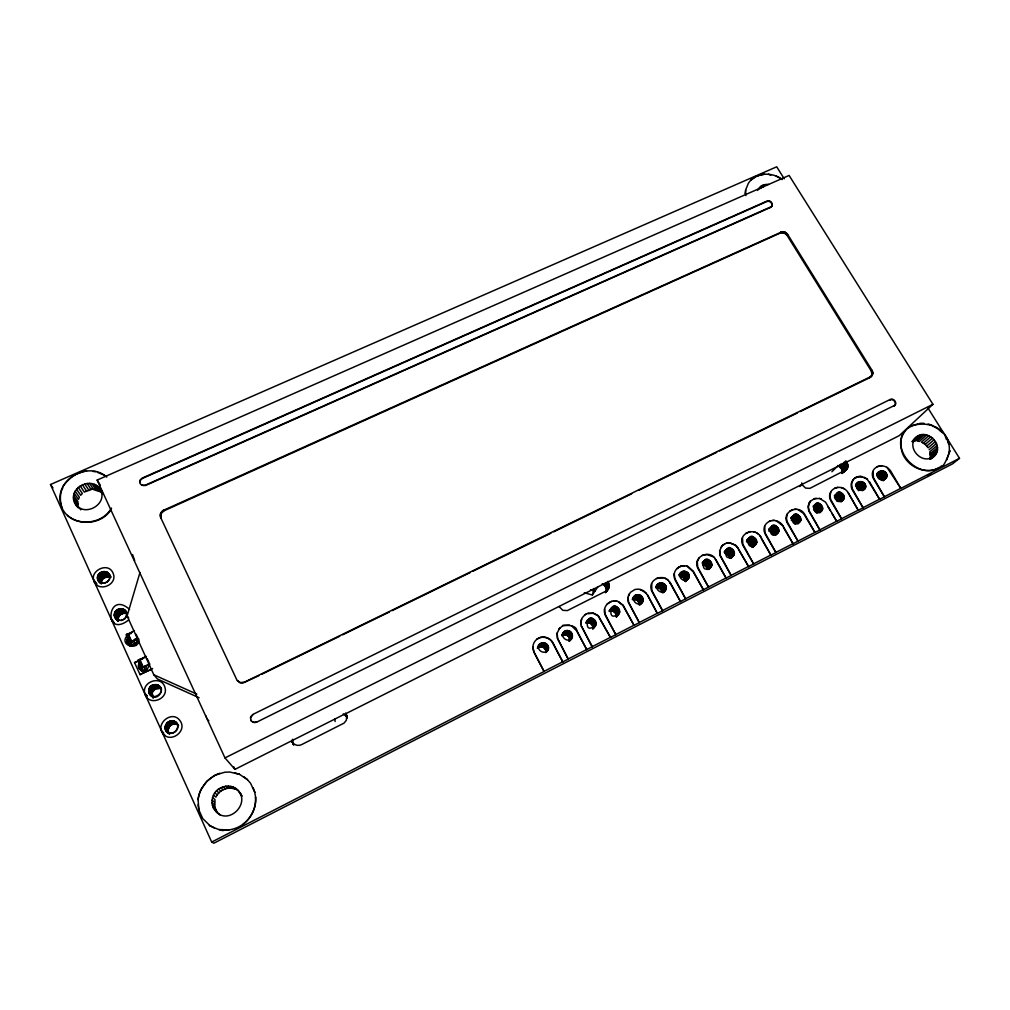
<?xml version="1.0" encoding="UTF-8"?>
<svg xmlns="http://www.w3.org/2000/svg" width="1010" height="1010" viewBox="0 0 1010 1010"><rect width="100%" height="100%" fill="white"/><g stroke="black" fill="none" stroke-linecap="round" stroke-linejoin="round"><path stroke-width="1.5" d="M243.183 824.173C251.048 817.961 256.426 807.583 255.543 797.18C256.363 805.74 252.954 814.477 247.084 820.726C240.784 827.051 232.881 830.308 223.968 830.207C222.2 832.669 199.5 820.196 214.145 827.91M250.455 717.971L250.594 717.226L250.922 720.307M212.58 797.622C211.317 802.533 212.113 809.023 216.898 811.737L214.84 807.179L214.966 799.567L212.58 797.622C215.294 785.843 232.363 781.778 239.446 791.992M198.086 804.717L198.856 809.692L198.061 799.554L199.046 794.529L200.864 789.706L206.785 781.248L215.079 775.175L224.763 772.221L229.762 772.019L239.446 774.342L234.774 772.814M169.667 734.055C158.04 729.081 172.028 713.426 177.937 724.776C172.659 721.191 165.413 728.488 169.289 733.664C165.047 728.526 172.584 720.862 177.911 724.7M166.385 730.899C161.739 724.65 172.357 716.936 176.775 723.425C181.371 729.75 170.602 737.414 166.221 730.748M949.16 452.404C953.402 414.946 888.636 414.012 902.561 453.414C908.255 468.173 928.771 476.329 941.749 465.799C944.906 468.64 955.081 434.792 946.761 459.891M259.027 675.576L242.817 683.088L239.723 682.659L236.82 679.856L160.691 517.562L160.451 513.762L162.888 510.58L782.308 231.669L784.922 232.098L787.623 234.358L872.009 370.304L872.804 372.816L872.223 375.24L869.686 377.69L800.261 411.55M160.691 517.562L161.019 518.193L161.171 513.484L164.112 510.732L780.894 232.767L784.353 233.057L787.042 235.317L871.289 371.087L872.047 374.458L871.024 376.692M161.272 691.092C162.32 683.707 150.667 682.545 149.139 689.388M161.044 692.14C153.419 707.164 140.529 683.316 156.916 684.73C171.031 691.56 147.309 705.043 148.975 689.237M152.851 697.519L152.093 692.57L153.04 697.721M929.856 459.323C949.892 449.803 925.93 422.887 913.255 440.082M138.648 664.416L138.559 667.004L141.993 670.829L142.082 668.267L138.648 664.416L140.062 662.118M937.255 445.423L929.793 451.773L930.021 455.901L937.495 449.601M139.658 482.01L140.112 480.028L142.195 478.109L766.981 201.091C770.908 199.134 774.733 205.497 770.365 207.479L145.642 485.444C140.983 486.403 139.62 482.755 139.771 482.679M139.847 482.351L140.289 480.369L142.372 478.462L766.704 201.596C769.948 199.904 774.165 204.689 770.857 207.202M128.106 637.499L127.184 641.653L129.936 644.822L127.045 641.59L127.778 637.487M130.808 642.133L130.694 646.211L127.285 642.246M114.534 615.443C114.256 610.987 119.445 607.553 123.472 609.371L126.742 613.537C122.425 611.517 116.844 615.797 118.044 620.519L114.534 615.443L117.905 619.534M938.05 468.236C917.509 479.333 889.608 449.412 905.591 430.613M109.875 577.922C109.825 565.272 90.117 575.788 100.609 583.427M253.598 722.365L252.891 722.137L256.641 722.175L895.024 405.161C896.665 402.043 892.84 398.331 889.76 399.872C893.534 396.741 898.66 404.076 893.711 406.247L895.365 404.682M97.743 579.298C99.914 586.255 111.39 582.606 109.598 575.7C107.805 568.125 95.319 572.089 97.743 579.298L101.417 583.73C100.255 579.046 105.81 574.892 110.077 576.861M878.965 472.124C875.178 476.569 883.397 482.666 886.426 477.578C889.229 471.443 879.281 468.097 876.705 474.144M856.038 477.364L854.359 478.525L857.553 476.77L860.861 476.417L867.211 479.081L879.622 499.306L884.419 496.844L873.94 479.624C867.249 468.122 883.03 460.181 890.668 470.988L900.806 488.436L959.5 458.313L927.786 407.737M884.419 496.844L873.511 477.768L872.892 471.582M858.235 482.414C853.589 486.176 860.911 493.435 864.775 489.004C868.928 483.184 858.222 478.109 855.533 484.888M78.262 507.828C60.789 490.38 95.142 471.077 102.742 493.663M73.856 500.089L78.111 506.161L77.909 501.667L73.667 495.519M831.886 513.269L836.684 521.337L841.57 518.837L831.154 501.389C824.375 489.724 841.229 481.555 848.122 492.627L858.247 510.277L863.083 507.79L852.642 490.456C850.155 486.593 850.837 480.949 854.687 478.222M863.083 507.79L852.188 488.6L851.569 483.638L853.197 479.611M111.554 508.472C100.735 528.987 65.158 526.008 60.663 503.561C54.755 479.106 88.602 460.661 106.807 477.099M62.09 507.765C60.032 502.791 59.35 493.688 62.847 487.742M845.837 460.737L847.819 464.701L847.655 467.781L841.923 473.299L841.784 469.221L838.01 465.421M844.259 497.917C836.078 478.854 830.712 511.893 844.259 497.917L840.017 501.755M841.57 518.837L830.687 499.521L829.993 496.188L830.839 491.769M822.67 508.914C814.514 489.724 808.985 522.991 822.67 508.914L818.605 512.676M783.457 527.409L793.014 543.746L797.988 541.196L787.623 523.534C780.515 512.108 798.683 503.207 804.856 514.633L814.944 532.497L819.88 529.972L808.707 510.833L808.126 505.808L810.462 501.124L809.212 502.727M819.88 529.972L809.01 510.542L808.328 507.184L809.515 502.437M800.892 519.998C792.774 500.682 787.068 534.189 800.892 519.998L797.004 523.685M797.988 541.196L787.144 521.652L786.462 518.281L787.396 513.774M778.925 531.184C770.832 511.742 764.961 545.488 778.925 531.184L775.592 534.429M761.3 538.557L770.895 555.096L775.907 552.533L765.567 534.745C758.889 523.003 775.516 514.532 782.939 525.781L793.014 543.746M775.907 552.533L765.075 532.863L764.696 526.425M756.755 542.471C748.713 522.89 742.653 556.889 756.755 542.471L752.538 546.675M739.017 549.907L748.574 566.547L753.637 563.959L743.322 546.056C736.315 534.58 754.079 525.516 760.833 537.017L770.895 555.096M753.637 563.959L742.83 544.175L742.489 537.686M734.409 553.859C726.392 534.151 720.155 568.377 734.409 553.859L730.419 557.962M114.332 614.901C113.978 607.237 127.247 606.505 126.616 614.598C126.477 621.769 114.256 622.488 114.332 614.901L118.145 620.291L114.395 615.759M118.082 619.446C118.044 615.166 123.056 611.997 126.932 613.764M703.364 589.752L693.34 571.344C686.194 564.426 683.114 563.176 693.112 571.597L703.364 589.752L708.502 587.113L698.264 568.983C691.029 556.939 710.825 548.114 715.8 560.058L726.064 578.099L731.177 575.485L720.143 555.841L719.65 550.677L722.074 545.892L721.064 547.243M731.177 575.485L720.383 555.588L719.65 550.677M97.553 578.49L101.53 583.527C99.157 573.415 117.703 580.51 106.454 572.001M711.861 565.347C703.882 545.501 697.456 579.98 711.861 565.347L708.098 569.337M745.658 189.994L745.355 193.617L745.658 189.994L748.322 183.391C755.417 172.028 772.385 171.713 782.207 179.591M708.502 587.113L697.733 567.09L697.266 561.888L699.261 557.596M680.929 572.645C676.624 577.316 685.272 583.894 688.555 578.402C691.938 572.367 681.611 568.062 679.225 574.614M629.293 593.893L628.51 595.458L630.53 592.251L634.949 589.486L638.484 589.095L643.622 590.774L647.359 594.738L657.333 613.373L662.573 610.684L652.384 592.315C645.377 580.131 664.151 571.281 670.236 583.237L680.45 601.518L685.639 598.854L675.425 580.598C671.246 572.872 677.331 564.451 686.295 566.029M685.639 598.854L674.895 578.705L674.238 573.718M657.952 584.31C653.596 589.007 662.282 595.635 665.59 590.105C669.1 583.73 658.091 579.677 655.957 586.696M662.573 610.684L651.841 590.421L651.715 583.704M640.05 604.813C649.001 599.258 635.82 588.779 632.462 599.031M130.631 645.769L130.707 643.004L127.285 639.09M634.015 625.341L623.031 605.053L618.511 601.973L622.854 605.293L634.015 625.341L639.292 622.627L628.409 602.465L627.841 598.917L628.7 595.218M639.292 622.627L628.599 602.238L628.018 597.15M612.666 606.972L609.283 611.467C612.628 609.636 617.009 613.019 616.163 616.719L619.648 612.3C611.833 591.898 604.636 627.399 619.648 612.3M609.232 586.936L608.033 581.369L604.927 585.901L606.29 588.994L605.924 592.277L609.232 586.936L606.24 591.216M610.482 637.424L598.274 615.658L593.426 613.108L587.883 613.474L593.261 613.322L598.109 615.873L610.482 637.424L615.81 634.684L605.697 616.062C600.988 607.679 609.409 598.147 618.688 601.745M615.81 634.684L605.129 614.156L604.599 609.03M589.082 618.953L586.015 623.284C589.385 621.44 593.792 624.862 592.908 628.573L596.077 624.306C588.312 603.765 580.914 639.519 596.077 624.306M581.482 619.294L580.876 624.622L580.977 621.011L582.303 617.703L584.853 614.863L588.035 613.247M569.451 640.529C570.473 636.439 565.145 632.954 561.85 635.644C564.88 624.256 578.263 634.52 569.552 641.022M562.772 661.903L552.874 642.789C550.071 637.108 541.726 635.025 536.916 639.292C541.915 635.353 549.932 637.361 552.748 642.991L562.772 661.903L568.201 659.113L557.444 638.535L557.129 633.106L559.717 628.132L558.618 629.558M568.201 659.113L557.57 638.333L557.129 633.106M545.88 651.778L545.779 652.599C554.919 645.377 538.885 637.449 537.471 648.294C540.262 644.973 546.208 647.486 545.88 651.778L548.392 647.801M784.227 178.77L776.715 166.789L50.5 484.51L211.696 842.05L544.074 671.498L534.075 652.485C531.601 646.716 533.293 642.12 537.03 639.077M346.619 717.113L346.278 714.322L347.036 718.236L345.887 713.514L234.951 769.367L224.977 757.904L97.149 480.078L789.1 175.437L932.937 404.316L899.253 435.651L846.607 462.088L840.661 467.365L847.011 462.681L841.305 468.261M292.736 739.244L292.736 742.88L293.771 745.052L291.625 740.292L293.152 744.017L291.802 740.822L292.736 742.88M219.827 773.281C208.691 776.791 199.412 787.964 198.061 799.554M126.768 615.115L124.861 618.827L120.973 620.632M132.474 645.163C127.424 645.441 139.834 644.115 137.133 639.128M134.469 630.593L126.338 635.012M199.147 697.758L157.497 679.036L153.81 674.781L127.096 615.948L139.999 572.455M584.272 592.756L592.239 594.991L593.602 591.065M539.441 644.885C535.401 650.97 546.827 655.881 548.291 648.647M140.062 663.103L138.08 660.401L146.134 656.285M144.455 671.713L141.387 668.064L149.556 663.797M133.358 644.986L136.312 642.953L137.209 638.8M250.695 717.403L252.967 714.373L890.126 399.493M152.257 692.746C152.295 685.777 166.309 690.928 157.749 685.02M160.729 688.391L155.553 688.555L152.106 692.544L149.139 689.413M109.648 578.919L107.123 582.227M916.752 436.875C905.717 445.928 920.173 464.019 931.978 457.543M843.792 472.276L847.655 467.781M606.922 591.14L608.916 588.022M750.834 180.133L756.919 176.005M757.879 176.081L760.53 174.793M764.406 174.187L760.29 175.273M757.563 190.486C759.28 186.181 764.141 183.934 768.597 184.375M759.621 188.883L761.01 186.231M761.288 187.961L762.689 185.31M768.395 174.225L770.819 175.147M763.143 187.33L764.557 184.678M776.311 176.169L779.985 178.012M770.365 207.479L771.564 206.343M772.044 205.396L772.36 204.348M771.64 206.419L772.17 205.434M233.272 787.169L235.355 789.252C228.083 786.07 219.107 790.035 215.887 797.13L213.501 795.148M532.851 647.132L534.189 652.296L544.074 671.498M253.068 714.55L250.859 716.519M343.223 713.893L346.001 716.09L345.9 713.641L608.273 581.697M780.099 233.045L780.667 232.085M780.894 232.767L781.462 231.808M781.74 232.628L782.308 231.669M782.611 232.628L783.179 231.669M783.495 232.78L784.063 231.808M784.353 233.057L784.922 232.098M537.547 648.243L539.946 644.216M785.161 233.461L785.73 232.502M538.153 647.688L540.565 643.66M785.894 233.992L786.462 233.032M538.86 647.246L541.272 643.218M786.525 234.61L787.106 233.651M539.618 646.943L542.054 642.903M787.042 235.317L787.623 234.358M540.438 646.766L542.875 642.739M541.259 646.741L543.708 642.713M542.092 646.867L544.554 642.827M542.888 647.132L545.362 643.092M543.633 647.524L546.107 643.496M544.289 648.029L546.789 644.014M544.857 648.647L547.357 644.645M545.312 649.354L547.824 645.365M545.64 650.124L548.152 646.135M166.789 731.417C172.723 737.704 182.444 726.417 175.02 721.733M545.829 650.945L548.342 646.968M569.691 625.139C550.298 627.096 576.47 621.731 576.811 630.619L586.734 649.607L576.659 630.833L571.433 625.708M546.372 652.069L548.051 649.443M67.455 515.34C78.856 526.5 103.02 523.597 111.365 508.169M561.737 635.492L564.59 631.465M562.545 635.214L565.284 631.023M563.302 634.911L566.054 630.72M564.11 634.747L566.875 630.556M564.931 634.722L567.708 630.53M565.751 634.835L568.542 630.644M592.466 594.877L597.958 586.646M80.863 472.579C73.427 474.283 67.077 480.81 63.251 486.012M566.547 635.101L569.35 630.909M567.279 635.492L570.095 631.313M567.948 635.997L570.764 631.831M568.516 636.616L571.344 632.449M605.558 586.848L608.538 582.53L604.927 585.901L604.144 585.068L605.684 582.795M568.971 637.31L571.812 633.156M584.853 614.863L586.368 613.916M569.299 638.08L572.14 633.939M569.488 638.888L572.342 634.76M569.539 639.709L572.392 635.593M569.16 641.198L572.291 636.414M606.013 587.896L609.005 583.578M569.211 641.312L572.051 637.209M606.29 588.994L609.27 584.689M606.366 590.105L609.358 585.825M136.161 634.305L137.852 638.03L129.709 642.461L126.338 634.81M592.112 646.842L581.457 626.187L592.277 646.64L586.734 649.607M605.432 592.769L608.411 589.007M586.267 622.097L587.782 619.938M586.09 622.627L588.388 619.383M586.772 622.981L589.853 618.638M587.567 622.817L590.661 618.473M588.388 622.791L591.494 618.448M589.209 622.917L592.315 618.574M589.991 623.17L593.122 618.84M590.736 623.561L593.867 619.231M591.393 624.066L594.537 619.749M591.961 624.685L595.117 620.367M607.136 604.106L611.593 601.316M592.415 625.379L595.572 621.074M592.744 626.137L595.913 621.844M592.946 626.945L596.115 622.652M592.996 627.765L596.165 623.486M613.348 600.963L616.958 601.177M592.807 629.142L594.372 627.033M594.259 627.223L595.837 625.102M593.893 627.955L595.471 625.821M609.219 610.835L611.391 607.957M609.447 610.772L611.984 607.414M634.772 596.077C630.669 600.407 638.067 607.06 641.943 602.541M610.027 611.164L613.423 606.669M610.823 610.999L614.231 606.505M571.673 637.954C568.239 643.686 559.351 636.818 563.971 632.02M611.643 610.974L615.052 606.492M612.451 611.101L615.885 606.606M613.234 611.353L616.681 606.871M613.966 611.744L617.426 607.262M614.635 612.249L618.095 607.767M615.204 612.855L618.663 608.386M615.658 613.55L619.13 609.093M615.986 614.307L619.471 609.851M616.188 615.103L619.673 610.659M616.239 615.911L619.736 611.492M616.807 616.39L619.42 613.083M616.441 617.11L619.054 613.815M632.601 599.006L635.366 595.534M640.277 589.36L646.337 593.211M632.348 599.738L636.048 595.117M636.792 594.814L633.093 599.448L637.663 600.521L639.292 604.169L643.092 599.599M633.876 599.284L637.6 594.65M604.927 585.901L608.146 581.899L846.872 461.835M634.684 599.271L638.421 594.625M635.492 599.385L639.242 594.751M636.275 599.637L640.024 595.004M637.007 600.028L640.769 595.395M637.663 600.521L641.438 595.913M656.475 578.414L663.381 577.644M638.232 601.127L642.019 596.519M638.699 601.821L642.474 597.213M639.027 602.566L642.814 597.971M639.229 603.361L643.029 598.778M647.359 594.738L656.601 612.06M639.204 604.965L643.004 600.407M639.936 604.599L642.789 601.177M655.54 587.353L658.545 583.78M656.21 586.936L659.214 583.351M659.959 583.06L655.944 587.833L660.502 588.906L662.131 592.529L666.234 587.807M656.727 587.668L660.755 582.896M665.11 578.2L668.178 580.157M657.535 587.656L661.563 582.871M658.331 587.769L662.383 582.997M659.113 588.022L663.179 583.25M659.846 588.413L663.911 583.641M128.611 620.026C103.197 639.532 106.833 589.032 129.545 609.409M676.7 568.87L677.962 567.708M660.502 588.906L664.58 584.146M677.748 567.961L679.427 566.799M679.212 567.052L681.043 566.155M661.07 589.512L665.161 584.752M661.525 590.193L665.615 585.447M680.816 566.408L682.76 565.802M661.866 590.938L665.956 586.204M684.528 565.764L682.533 566.054M662.068 591.721L666.171 586.999M670.236 583.237L669.428 581.482M663.078 592.138L666.158 588.615M662.863 592.908L665.943 589.385M663.545 592.441L665.59 590.105M678.935 575.056L682.179 571.698M679.465 575.334L682.924 571.395M683.707 571.243L679.376 576.167L683.139 577.392L684.78 580.99L689.186 576.129M127.21 635.618C118.132 645.605 139.708 651.841 138.862 639.014M680.184 576.142L684.515 571.218M680.98 576.268L685.323 571.344M681.75 576.521L686.118 571.597M682.482 576.899L686.85 571.988M702.177 555.273L707.013 554.515L713.767 557.002M683.139 577.392L687.52 572.493M683.707 577.985L688.088 573.087M684.161 578.667L688.555 573.781M871.289 371.087L872.009 370.304M684.502 579.412L688.896 574.526M871.706 371.895L872.425 371.112M684.704 580.194L689.11 575.321M871.983 372.74L872.69 371.958M872.097 373.612L872.804 372.816M872.047 374.458L872.766 373.675M869.686 377.69L871.731 375.909M871.504 376.023L872.564 374.483M685.588 580.801L689.11 576.925M702.442 562.583L704.286 560.563M685.373 581.558L688.896 577.695M702.177 563.176L704.942 560.146M685.752 581.495L688.555 578.402M702.909 562.886L705.674 559.856M702.758 563.744L706.457 559.692M707.265 559.679L702.632 564.729L705.573 565.979L707.151 568.756L711.848 563.744M703.427 564.855L708.073 559.792M704.197 565.108L708.856 560.045M724.486 544.112L723.059 545.021L726.329 543.216L729.763 542.85L736.252 545.577L748.574 566.547M704.929 565.486L709.588 560.436M726.329 543.216L728.021 542.888M705.573 565.979L710.245 560.929M706.142 566.572L710.825 561.535M706.609 567.241L711.292 562.216M729.763 542.85L734.56 544.756L738.537 548.367M706.95 567.973L711.633 562.961M715.8 560.058L715.017 558.315M707.227 569.552L711.924 564.552M724.334 551.7L726.846 549.099M724.574 551.801L727.503 548.683M724.309 552.558L728.235 548.405M708.831 569.084L711.646 566.105M708.969 569.413L711.318 566.812M725.079 552.394L729.005 548.241M729.813 548.228L724.89 553.417L728.387 555.247L729.485 558.202L734.472 553.076M725.685 553.543L730.609 548.342M680.45 601.518L670.451 582.985M726.455 553.796L731.392 548.594M745.683 533.419L750.354 531.576M727.175 554.162L732.124 548.986M727.831 554.654L732.793 549.478M728.387 555.247L733.361 550.071M728.854 555.917L733.828 550.753M729.195 556.649L734.182 551.498M753.826 531.79L755.518 532.346M729.409 557.419L734.396 552.281M746.605 540.388L749.231 537.749M746.769 540.527L749.875 537.333M746.453 541.309L750.594 537.042M747.211 541.158L751.364 536.891M731.215 557.684L734.207 554.616M730.886 558.378L733.879 555.311M752.16 536.878L746.958 542.206L749.887 543.43L751.465 546.183L756.742 540.905M747.741 542.319L752.955 536.992M757.109 533.179L758.561 534.252M748.511 542.572L753.738 537.257M769.267 521.299L770.819 520.68M749.231 542.951L754.47 537.636M772.498 520.352L774.216 520.314M749.887 543.43L755.126 538.128M750.443 544.024L755.695 538.721M750.91 544.693L756.174 539.39M759.81 535.553L760.833 537.017M751.251 545.413L756.515 540.123M775.945 520.579L782.939 525.781M768.673 529.177L772.044 526.084M751.541 546.966L756.818 541.688M769.481 529.076L772.764 525.793M769.153 530.01L773.534 525.642M752.349 547.42L756.566 543.228M774.317 525.629L768.837 531.083L771.754 532.308L773.332 535.035L778.887 529.631M756.237 543.923L753.081 547.067L755.228 545.059M789.845 511.047L792.787 509.558M769.62 531.209L775.112 525.743M770.378 531.449L775.882 525.995M771.097 531.828L776.614 526.374M831.924 471.733L837.315 466.418M794.441 509.242L796.158 509.204M771.754 532.308L777.271 526.866M838.994 465.926L840.976 463.981M726.064 578.099L716.039 559.805M772.309 532.889L777.851 527.46M839.878 466.582L844.84 461.709M772.776 533.558L778.319 528.129M840.661 467.365L845.622 462.504M797.887 509.469L803.531 513.459L814.148 531.146M773.117 534.277L778.672 528.861M790.944 517.688L794.037 514.923M790.918 518.357L794.744 514.645M774.531 534.732L778.975 530.414M841.784 469.221L847.504 463.666M791.663 518.218L795.501 514.494M791.486 519.127L796.284 514.469M775.402 535.161L778.723 531.929M842.1 470.243L847.819 464.701M776.185 534.77L778.407 532.623M797.079 514.595L791.31 520.175L793.999 521.854L795.022 523.988L800.842 518.458M842.226 471.291L847.945 465.749M816.206 498.208L814.262 498.826L819.628 498.448L825.561 502.134L836.684 521.337M792.067 520.428L797.85 514.847M842.163 472.314L847.895 466.784M792.774 520.794L798.569 515.226M842.201 473.501L847.239 468.703M793.431 521.274L799.226 515.706M793.999 521.854L799.806 516.299M819.628 498.448L821.294 498.99M794.453 522.511L800.274 516.956M794.807 523.231L800.627 517.688M813.202 506.161L815.827 503.864M813.53 506.439L816.534 503.586M813.277 507.235L817.279 503.434M796.082 523.837L800.943 519.228M814.047 507.222L818.062 503.422M834.626 488.209L837.782 487.287M797.786 523.496L800.703 520.743M813.82 508.295L818.857 503.535M798.001 523.862L800.387 521.425M819.615 503.788L813.568 509.494L816.307 512.285L822.392 506.616M814.275 509.861L820.335 504.154M810.159 501.415L814.565 498.536M846.645 469.524L809.869 488.373L805.589 488.083L801.915 484.548L799.769 486.542M814.931 510.34L820.991 504.647M815.487 510.921L821.572 505.227M841.178 487.514L844.423 488.865M815.954 511.565L822.039 505.896M834.298 495.809L837.429 492.893M834.992 495.531L838.136 492.615M816.522 513.029L822.62 507.373M834.689 496.365L838.881 492.463M721.822 546.158L723.299 544.744M817.633 512.853L822.708 508.144M834.411 497.311L839.663 492.451M912.081 425.538L918.077 423.935M835.182 497.438L840.434 492.577M855.71 477.667L857.553 476.77M819.438 512.461L822.481 509.646M820.145 512.196L822.178 510.328M819.716 512.802L821.736 510.921M834.891 498.65L841.204 492.817M857.225 477.073L859.182 476.455M841.923 493.196L835.598 499.016L837.618 501.427L843.981 495.632M858.841 476.758L860.861 476.417M836.242 499.495L842.58 493.675M919.769 423.341L923.91 423.291M836.81 500.064L843.148 494.256M862.553 476.682L860.533 476.733M837.277 500.72L843.615 494.913M855.596 484.989L858.853 482.022M856.278 484.724L859.548 481.745M864.219 477.225L867.211 479.081M848.122 492.627L857.439 508.939M838.906 501.212L844.208 496.39M855.937 485.57L860.293 481.593M877.273 466.607L882.058 465.673M559.578 628.346L562.583 625.96M855.609 486.542L861.063 481.581M840.055 501.01L844.297 497.16M856.379 486.668L861.846 481.707M840.901 501.515L844.082 498.637M857.124 486.908L862.603 481.947M841.658 501.238L843.779 499.319M841.229 501.831L843.35 499.912M863.323 482.326L856.732 488.272L858.765 490.658L865.381 484.749M928.102 423.947L932.192 425.286M857.376 488.739L863.979 482.805M857.944 489.307L864.547 483.373M912.27 441.345L918.456 435.802M858.412 489.951L865.014 484.03M912.118 441.711L914.164 439.868M920.362 435.058L913.128 441.534L915.148 441.143L922.408 434.666M876.705 474.271L880.783 470.963M876.996 474.864L881.528 470.824M860.091 490.418L865.608 485.494M876.617 475.874L882.298 470.812M861.29 490.191L865.709 486.252M886.957 467.276L899.998 487.123M877.387 475.988L883.068 470.925M862.351 489.951L865.671 487.009M924.541 434.628L917.257 441.117L919.378 441.446L926.688 434.969M878.132 476.228L883.826 471.178M862.186 490.671L865.494 487.729M862.994 490.355L865.191 488.398M877.703 477.604L884.533 471.544M878.346 478.084L885.189 472.023M933.114 426.283L936.081 427.28M878.902 478.639L885.757 472.592M879.369 479.283L886.237 473.235M928.796 435.663L921.461 442.127L925.236 444.438L928.127 447.796L935.563 441.395M880.871 478.98L886.591 473.942M881.099 479.712L886.831 474.687M923.43 443.137L930.803 436.686M881.2 480.47L886.931 475.458M882.311 480.204L886.894 476.202M935.702 427.609L939.628 429.843M883.295 479.914L886.73 476.922M882.992 480.583L886.426 477.578M883.207 480.659L886.022 478.172M925.236 444.438L932.621 438.012M926.814 446.016L934.237 439.59M942.759 432.924L939.25 430.184M929.124 449.728L936.586 443.365M945.347 436.434L946.294 439.299M930.096 453.856L937.57 447.531M947.342 440.246L948.668 444.261M879.622 499.306L869.484 481.757M929.591 457.871L937.065 451.596M929.856 458.805L936.257 453.44M930.488 459.133L935.121 455.081M959.5 458.313L952.506 463.88L213.88 843.211L211.696 842.05M606.909 590.648L567.342 610.596L562.797 610.318L559.073 606.543M871.125 376.465L244.66 682.091L240.506 682.583L237.337 680.74M87.125 483.348L91.165 489.648L84.272 492.047L80.131 485.785M544.201 671.309L562.911 661.714M568.34 658.924L586.886 649.405M592.277 646.64L610.646 637.209M615.986 634.469L634.192 625.127M639.481 622.413L657.535 613.158M662.775 610.457L680.664 601.278M685.866 598.614L703.591 589.524M708.742 586.873L726.316 577.859M731.429 575.233L748.839 566.294M753.902 563.706L771.173 554.843M776.185 552.268L793.304 543.481M798.279 540.931L815.259 532.22M820.183 529.694L837.012 521.059M841.898 518.547L858.576 509.987M863.424 507.5L879.962 499.016M884.773 496.554L901.16 488.133M224.977 757.904L932.937 404.316M261.868 674.188L339.789 636.186M342.63 634.798L389.38 611.984M392.221 610.608L470.142 572.594M472.97 571.218L550.904 533.204M553.732 531.816L631.667 493.802M638.749 490.342L716.671 452.328M719.511 450.952L797.433 412.938M149.884 664.201L143.508 667.244L146.564 670.703M152.649 668.532L139.961 674.579L151.399 669.403M140.1 659.719L146.475 656.689M140.137 674.768L134.545 662.585L142.991 658.57M137.537 661.436L134.545 662.585M138.193 638.471L131.83 641.464L134.494 644.633M128.459 634.015L132.272 632.222M145.465 485.103L770.643 206.987M927.243 475.483L930.917 474.018M254.432 722.642L256.641 722.175M130.164 633.788L131.01 633.56M104.106 583.338L105.974 582.505M141.943 485.153L144.784 485.343M134.949 639.393L137.764 639.683L135.1 639.141M218.993 829.538L229.03 829.98M90.42 489.118L95.041 488.991M93.084 471.506L96.001 471.645M96.329 485.52L100.243 491.782L93.589 489.61L89.574 483.31M590.534 589.726L594.941 591.166L593.476 588.489M97.667 472.453L104.459 475.23M101.985 583.212L98.488 580.788M129.76 644.607L130.618 645.037M591.001 589.865L594.941 591.166M153.81 674.781L196.836 694.122M602.212 583.831L604.144 585.068M75.737 504.217C85.08 518.092 109.623 502.904 99.649 488.688M110.09 576.861L110.961 577.329L107.527 572.733M252.992 722.302L251.2 720.774M239.345 774.228L247.437 779.619L250.606 783.343L254.81 792.345L253.144 787.699M214.537 809.969L220.432 815.209M213.274 807.773L215.66 809.553M212.441 805.349L214.84 807.179M212.037 802.811L214.436 804.667M212.075 800.21L214.486 802.104M243.738 776.665L247.437 779.619M216.165 811.901C229.333 825.322 251.099 802.723 237.438 789.946M209.928 825.612L202.795 818.643L198.718 809.603M214.84 792.85L217.188 794.857M216.531 790.792L218.854 792.837M218.539 789.05L220.836 791.12M220.786 787.674L223.059 789.757M162.534 732.932C169.718 744.345 188.138 731.152 179.957 720.597C171.599 708.818 152.889 725.975 164.605 734.851M161.524 730.874L163.607 732.818M223.223 786.689L225.457 788.785M165.766 729.99L169.137 733.512M165.438 729.182L168.506 732.111M165.236 728.311L168.304 731.265M165.489 728.942L168.253 731.593M165.16 727.415L168.241 730.381M165.324 727.894L168.089 730.558M225.773 786.133L227.957 788.242M165.413 725.622L168.481 728.614M165.223 726.518L168.291 729.498M165.577 725.786L168.329 728.462M228.336 786.033L230.495 788.141M165.741 724.763L168.796 727.768M165.981 724.738L168.733 727.44M166.183 723.955L169.238 726.96M166.549 723.779L169.301 726.493M166.738 723.198L169.781 726.228M167.281 722.933L170.008 725.66M230.873 786.373L232.982 788.482M167.382 722.529L170.425 725.571M168.127 722.226L170.854 724.953M168.127 721.961L171.144 725.003M240.317 794.049L242.286 796.044M168.935 721.494L171.94 724.536M239.067 791.865L241.049 793.885M235.482 788.368L237.527 790.439M169.794 721.153L172.811 723.993M170.69 720.925L173.669 723.981M145.074 694.4C149.139 706.533 168.796 699.147 164.933 687.343C161.335 674.352 140.39 682.204 145.074 694.4L146.753 696.117M171.195 721.026L173.871 723.766M177.167 724.372L174.238 721.317M172.281 720.989L174.945 723.728M144.771 693.302L147.283 695.89M171.599 720.824L174.578 723.88M172.508 720.862L175.462 723.917M173.354 721.14L176.333 724.082M175.715 722.264L178.631 725.294M208.035 719.941L208.83 720.774M149.379 693.517L152.346 696.622M149.303 693.542L153.331 697.91M149.038 692.544L152.005 695.65M148.975 692.734L152.27 696.193M148.887 691.496L151.853 694.628M148.773 691.888L152.081 695.347M148.71 691.004L152.005 694.489M148.773 690.12L152.068 693.605M148.924 690.436L151.891 693.58M149.543 688.391L152.497 691.547M149.291 688.391L152.573 691.913M149.732 687.583L153.015 691.118M150.124 687.457L153.065 690.625M150.288 686.85L153.558 690.385M150.844 686.623L153.772 689.805M150.945 686.194L154.202 689.742M151.689 685.916L154.618 689.11M151.677 685.626L154.921 689.186M152.485 685.171L155.717 688.732M153.343 684.831L156.575 688.176M138.559 667.004L141.413 670.678M154.227 684.616L157.434 688.176M138.837 667.825L141.829 671.41M138.433 666.145L141.867 669.983M154.745 684.742L157.623 687.949M138.471 665.274L141.892 669.125M155.83 684.704L158.696 687.924M155.136 684.515L158.33 688.088M156.032 684.553L159.226 688.126M156.916 684.73L160.085 688.29M156.891 684.856L159.744 688.062M138.989 663.583L140.693 665.514M158.532 685.424L160.893 688.088M159.226 685.942L161.499 688.466M127.613 642.852L130.328 645.958M127.412 638.118L130.037 641.11M127.045 641.59L130.896 646.362M126.881 640.201L130.467 644.393M126.906 640.908L130.492 645.087M126.957 639.494L132.398 645.617M127.096 639.949L130.328 643.723M139.266 668.569C142.309 673.051 150.061 669.251 148.621 664.1M111.681 620.153L113.574 622.387M110.721 618.17L112.615 620.43M113.89 622.45L111.138 619.193M119.799 620.43L116.958 619.698L114.673 616.453M114.585 616.592L118.334 621.112M114.9 617.375L117.842 621.074M114.597 613.196L118.347 617.766M114.395 614.042L118.145 618.6M114.925 612.376L118.662 616.946M115.771 611.53L119.129 615.658M115.367 611.593L119.104 616.188M115.923 610.886L119.647 615.481M116.567 610.255L120.278 614.863M116.491 610.722L119.837 614.863M93.892 580.851C98.02 593.022 118.195 584.916 113.12 573.251C107.754 559.818 85.269 573.541 96.303 583.868M117.337 610.04L120.67 614.194M96.455 584.803L94.309 581.861M93.602 579.803L96.821 583.831M117.299 609.712L121.011 614.32M118.094 609.27L121.793 613.891M118.953 608.942L122.627 613.562M119.306 609.131L122.614 613.285M120.367 608.929L123.662 613.083M119.837 608.74L123.498 613.36M127.096 615.948L128.737 618.019M121.44 608.891L124.722 613.057M98.058 580.081L100.848 583.527M120.733 608.651L124.381 613.272M97.768 575.965L101.732 581.04M122.488 609.043L125.745 613.209M97.503 577.644L101.467 582.694M97.705 578.212L101.278 582.745M121.617 608.689L125.265 613.322M97.566 576.798L101.543 581.861M122.488 608.853L126.111 613.487M124.76 610.053L127.159 612.956M124.078 609.548L126.805 612.969M98.387 575.233L101.947 579.816M98.096 575.157L102.061 580.232M123.308 609.144L125.833 611.265L126.805 614.093M98.955 574.349L102.515 578.932M98.538 574.387L102.49 579.487M99.094 573.693L103.033 578.793M99.737 573.074L103.677 578.187M99.674 573.566L103.222 578.162M100.47 572.531L104.396 577.657M100.52 572.897L104.055 577.493M101.265 572.102L105.179 577.228M102.477 572.001L105.987 576.609M102.111 571.786L106.012 576.912M134.671 560.537L132.562 554.54M102.995 571.584L107.022 576.42M104.598 571.774L108.07 576.394M103.879 571.509L107.754 576.634M105.633 571.925L109.105 576.533M104.775 571.546L108.626 576.672M105.633 571.71L109.471 576.836M108.966 574.122L110.671 576.407M107.212 572.392L110.267 576.483M50.5 484.51L52.974 487.906M74.601 502.235L77.985 507.083M79.058 507.399L80.737 509.798M73.541 497.829L77.795 503.94M74.21 493.246L78.439 499.42L79.386 497.273L75.157 491.075M76.495 489.067L80.699 495.291L82.34 493.536L78.174 487.287M82.328 484.611L86.431 490.885M84.676 483.79L88.754 490.077M81.797 471.859L86.544 471.013M91.986 483.676L95.95 489.951M94.258 484.409L98.197 490.683M98.147 486.959L102.035 493.196M97.149 480.078L100.381 485.343M827.872 506.553L830.283 510.593M292.092 741.555C293.657 745.026 298.24 746.415 301.561 744.648L344.031 723.122L346.342 720.256L346.708 715.459M250.821 720.143L251.288 720.938M206.785 718.047L207.353 719.032M160.211 515.693L160.54 516.337M160.363 516.653L160.691 517.284M160.249 514.721L160.577 515.365M160.451 513.762L160.779 514.393M160.843 512.84L161.171 513.484M161.385 511.982L161.714 512.625M162.067 511.224L162.395 511.868M162.888 510.58L163.203 511.237M163.797 510.088L164.112 510.732M233.714 766.691L234.951 769.367M147.271 658.785L148.988 662.547M133.85 640.504L136.06 645.365M145.263 665.666L147.485 670.564M128.093 633.573L131.477 641.034M139.746 659.315L143.155 666.853M127.727 633.762L131.111 641.211M139.38 659.505L142.789 667.029M127.386 633.939L130.77 641.4M139.039 659.694L142.448 667.219M127.083 634.141L130.454 641.59M138.736 659.883L142.145 667.408M126.818 634.318L130.189 641.779M138.458 660.06L141.867 667.597M126.603 634.495L129.974 641.956M138.244 660.237L141.653 667.761M126.439 634.659L129.81 642.12M138.08 660.401L141.488 667.926M137.979 660.527L141.375 668.254M802.155 484.308L801.688 482.906M206.015 715.888L206.343 716.986M581.028 624.407L581.305 626.402M334.701 718.88L335.168 721.506M254.722 792.244L255.631 797.281M345.647 713.161L346.001 716.09M745.595 193.15L745.872 195.599"/></g></svg>
